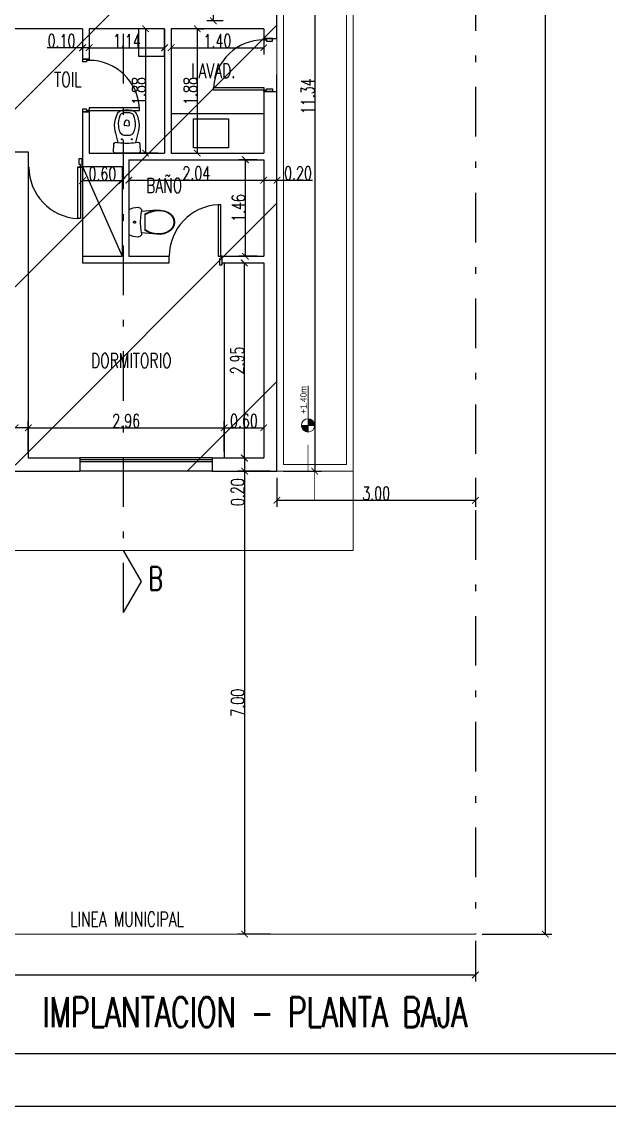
# Model space of a CAD drawing. Header units: millimetres. Extents: x 237 to 802, y 86 to 296.
# Drawn here: x 374.33 to 383.21, y 103.01 to 119.41 of the extents above; entities that cross this region are included whole.
import ezdxf

# ---------------------------------------------------------------- set-up
doc = ezdxf.new("R2010")
doc.units = ezdxf.units.MM
doc.linetypes.add('2040-Superposicion Puentes 20-21-22 con cintas TDC-023-024-025$0$DASHDOT2', pattern=[0.5, 0.25, -0.125, 0, -0.125])
doc.layers.get('Defpoints').update_dxf_attribs({"color": 254})
for name, color, linetype in [('01-MUROS', 6, 'Continuous'), ('02', 1, 'Continuous'), ('02-CARPINTERÍAS', 9, 'Continuous'), ('Baños', 1, 'Continuous'), ('MUROS', 6, 'Continuous'), ('pl', 7, 'Continuous')]:
    doc.layers.add(name, color=color, linetype=linetype)
doc.layers.add('06-SOLADOS', color=9, linetype='Continuous', lineweight=25)
doc.layers.add('cotas', color=154, linetype='Continuous', lineweight=5)
doc.styles.add('GRAL', font='romans.shx', dxfattribs={"width": 0.7})
doc.dimstyles.new('C-100-2', dxfattribs={"dimscale": 0, "dimtxt": 0.2, "dimasz": 0.1, "dimexe": 0.1, "dimexo": 0.1, "dimgap": 0.005, "dimtad": 1, "dimzin": 0, "dimdsep": 46, "dimtxsty": 'GRAL', "dimblk1": 'ARCHTICK', "dimblk2": 'ARCHTICK', "dimsah": 1, "dimcen": 0, "dimclrd": 9, "dimclre": 9, "dimclrt": 1, "dimazin": 0, "dimtfac": 1, "dimtofl": 0, "dimtmove": 0, "dimatfit": 2, "dimldrblk": 'ARCHTICK', "dimfxl": 0, "dimtolj": 1, "dimtzin": 0, "dimarcsym": 0})

# ---------------------------------------------------------------- blocks, each defined once
blk = doc.blocks.new('_ArchTick')
at = {"color": 0, "linetype": 'ByBlock', "const_width": 0.15}
blk.add_lwpolyline([(-0.5, -0.5), (0.5, 0.5)], dxfattribs=at)
blk = doc.blocks.new('*D13')
at = {"color": 9, "lineweight": -2}
for p, q in [((378.188, 112.515), (378.188, 112.075)), ((381.188, 112.515), (381.188, 112.075)), ((378.188, 112.175), (381.188, 112.175))]:
    blk.add_line(p, q, dxfattribs=at)
at = {"layer": 'Defpoints', "color": 0}
for p in [(378.188, 112.615), (381.188, 112.615), (381.188, 112.175)]:
    blk.add_point(p, dxfattribs=at)
at = {"color": 9, "lineweight": -2, "xscale": 0.1, "yscale": 0.1, "zscale": 0.1, "rotation": 180}
blk.add_blockref('_ArchTick', (378.188, 112.175), dxfattribs=at)
at = {"color": 9, "lineweight": -2, "xscale": 0.1, "yscale": 0.1, "zscale": 0.1}
blk.add_blockref('_ArchTick', (381.188, 112.175), dxfattribs=at)
at = {"color": 1, "insert": (379.688, 112.28), "char_height": 0.2, "attachment_point": 5, "style": 'GRAL'}
blk.add_mtext('\\A1;3.00', dxfattribs=at)
blk = doc.blocks.new('*D35')
at = {"color": 9, "lineweight": -2}
for p, q in [((381.288, 152.025), (382.343, 152.025)), ((382.243, 152.025), (382.243, 105.615)), ((381.288, 105.615), (382.343, 105.615))]:
    blk.add_line(p, q, dxfattribs=at)
at = {"layer": 'Defpoints', "color": 0}
for p in [(381.188, 152.025), (381.188, 105.615), (382.243, 105.615)]:
    blk.add_point(p, dxfattribs=at)
at = {"color": 9, "lineweight": -2, "xscale": 0.1, "yscale": 0.1, "zscale": 0.1}
for p, rotation in [((382.243, 152.025), 90), ((382.243, 105.615), 270)]:
    blk.add_blockref('_ArchTick', p, dxfattribs=dict(at, rotation=rotation))
at = {"color": 1, "insert": (382.138, 128.82), "char_height": 0.2, "attachment_point": 5, "rotation": 90, "style": 'GRAL'}
blk.add_mtext('\\A1;46.41', dxfattribs=at)
blk = doc.blocks.new('*D37')
at = {"color": 9, "lineweight": -2}
for p, q in [((366.188, 105.515), (366.188, 104.898)), ((381.188, 105.515), (381.188, 104.898)), ((366.188, 104.998), (381.188, 104.998))]:
    blk.add_line(p, q, dxfattribs=at)
at = {"layer": 'Defpoints', "color": 0}
for p in [(366.188, 105.615), (381.188, 105.615), (381.188, 104.998)]:
    blk.add_point(p, dxfattribs=at)
at = {"color": 9, "lineweight": -2, "xscale": 0.1, "yscale": 0.1, "zscale": 0.1, "rotation": 180}
blk.add_blockref('_ArchTick', (366.188, 104.998), dxfattribs=at)
at = {"color": 9, "lineweight": -2, "xscale": 0.1, "yscale": 0.1, "zscale": 0.1}
blk.add_blockref('_ArchTick', (381.188, 104.998), dxfattribs=at)
at = {"color": 1, "insert": (373.688, 105.103), "char_height": 0.2, "attachment_point": 5, "style": 'GRAL'}
blk.add_mtext('\\A1;15.00', dxfattribs=at)
blk = doc.blocks.new('*D97')
at = {"color": 9, "lineweight": -2}
for p, q in [((378.288, 123.955), (378.859, 123.955)), ((378.759, 123.955), (378.759, 112.615)), ((378.288, 112.615), (378.859, 112.615))]:
    blk.add_line(p, q, dxfattribs=at)
at = {"layer": 'Defpoints', "color": 0}
for p in [(378.188, 123.955), (378.188, 112.615), (378.759, 112.615)]:
    blk.add_point(p, dxfattribs=at)
at = {"color": 9, "lineweight": -2, "xscale": 0.1, "yscale": 0.1, "zscale": 0.1}
for p, rotation in [((378.759, 123.955), 90), ((378.759, 112.615), 270)]:
    blk.add_blockref('_ArchTick', p, dxfattribs=dict(at, rotation=rotation))
at = {"color": 1, "insert": (378.654, 118.285), "char_height": 0.2, "attachment_point": 5, "rotation": 90, "style": 'GRAL'}
blk.add_mtext('\\A1;11.34', dxfattribs=at)
blk = doc.blocks.new('b-inodoro')
at = {"color": 1}
for q in [(-0.036, -0.415), (0.036, -0.415)]:
    blk.add_line((0, -0.414), q, dxfattribs=at)
blk.add_lwpolyline([(-0.172, -0.164, -0.38877), (-0.197, -0.141, -0.019887), (-0.198, -0.126), (-0.2, -0.025), (-0.2, -0.02, -0.414214), (-0.18, 0), (0.18, 0, -0.414214), (0.2, -0.02), (0.2, -0.025), (0.198, -0.126, -0.019887), (0.197, -0.141, -0.38877), (0.172, -0.164), (0.17, -0.164, 0.009225), (0.131, -0.158), (0.155, -0.26, -0.058031), (0.185, -0.42, -0.099768), (0.141, -0.6, -0.155256), (0.095, -0.64, -0.093906), (0, -0.654, -0.093906), (-0.095, -0.64, -0.155256), (-0.141, -0.6, -0.099768), (-0.185, -0.42, -0.058031), (-0.156, -0.26), (-0.131, -0.158)], format="xyb", close=True)
for centre in [(-0.077, -0.21), (0.076, -0.21)]:
    blk.add_circle(centre, 0.0075, dxfattribs=at)
blk.add_arc((0, -1.228), 1.077, 83.0332, 96.9668)
for centre, radius, start, end in [((0.165, -0.44), 0.296, 156.8405, 172.9203), ((-0.034, -0.349), 0.0772, 108.7508, 160.6658), ((-0.01, -0.438), 0.169, 86.6758, 106.6602), ((0.01, -0.438), 0.169, 73.3398, 93.3242), ((0.034, -0.349), 0.0772, 19.3342, 71.2492), ((-0.165, -0.44), 0.296, 7.0797, 23.1595), ((0.223, -0.434), 0.353, 174.9532, 203.9732), ((-0.036, -0.42), 0.00506, 91.9734, 179.8282), ((0.152, -0.421), 0.193, 179.8282, 196.8593), ((0, -0.465), 0.0349, 200.5908, 269.6445), ((0, -0.465), 0.0349, 270.3555, 339.4092), ((-0.152, -0.421), 0.193, 343.1407, 0.1718), ((0.036, -0.42), 0.00506, 0.1718, 88.0266), ((-0.223, -0.434), 0.353, 336.0268, 5.0468), ((-0.07, -0.565), 0.0324, 203.9732, 250.1669), ((0.007, -0.353), 0.258, 250.1669, 268.5519), ((-0.007, -0.353), 0.258, 271.4481, 289.8331), ((0.07, -0.565), 0.0324, 289.8331, 336.0268)]:
    blk.add_arc(centre, radius, start, end, dxfattribs=at)
blk = doc.blocks.new('*D169')
at = {"color": 9, "lineweight": -2}
for p, q in [((375.948, 117.225), (375.948, 116.916)), ((377.988, 117.225), (377.988, 116.916)), ((375.948, 117.016), (377.988, 117.016))]:
    blk.add_line(p, q, dxfattribs=at)
at = {"layer": 'Defpoints', "color": 0}
for p in [(375.948, 117.325), (377.988, 117.325), (377.988, 117.016)]:
    blk.add_point(p, dxfattribs=at)
at = {"color": 9, "lineweight": -2, "xscale": 0.1, "yscale": 0.1, "zscale": 0.1, "rotation": 180}
blk.add_blockref('_ArchTick', (375.948, 117.016), dxfattribs=at)
at = {"color": 9, "lineweight": -2, "xscale": 0.1, "yscale": 0.1, "zscale": 0.1}
blk.add_blockref('_ArchTick', (377.988, 117.016), dxfattribs=at)
at = {"color": 1, "insert": (376.968, 117.121), "char_height": 0.2, "attachment_point": 5, "style": 'GRAL'}
blk.add_mtext('\\A1;2.04', dxfattribs=at)
blk = doc.blocks.new('*D170')
at = {"color": 9, "lineweight": -2}
for p, q in [((377.888, 117.325), (377.61, 117.325)), ((377.71, 115.865), (377.71, 117.325)), ((377.888, 115.865), (377.61, 115.865))]:
    blk.add_line(p, q, dxfattribs=at)
at = {"layer": 'Defpoints', "color": 0}
for p in [(377.71, 117.325), (377.988, 117.325), (377.988, 115.865)]:
    blk.add_point(p, dxfattribs=at)
at = {"color": 9, "lineweight": -2, "xscale": 0.1, "yscale": 0.1, "zscale": 0.1}
for p, rotation in [((377.71, 117.325), 90), ((377.71, 115.865), 270)]:
    blk.add_blockref('_ArchTick', p, dxfattribs=dict(at, rotation=rotation))
at = {"color": 1, "insert": (377.605, 116.595), "char_height": 0.2, "attachment_point": 5, "rotation": 90, "style": 'GRAL'}
blk.add_mtext('\\A1;1.46', dxfattribs=at)
blk = doc.blocks.new('*D171')
at = {"color": 9, "lineweight": -2}
for p, q in [((377.988, 117.016), (378.188, 117.016)), ((378.188, 117.016), (378.725, 117.016))]:
    blk.add_line(p, q, dxfattribs=at)
at = {"layer": 'Defpoints', "color": 0}
for p in [(377.988, 117.016), (378.188, 117.016), (378.188, 117.016)]:
    blk.add_point(p, dxfattribs=at)
at = {"color": 9, "lineweight": -2, "xscale": 0.1, "yscale": 0.1, "zscale": 0.1, "rotation": 180}
blk.add_blockref('_ArchTick', (377.988, 117.016), dxfattribs=at)
at = {"color": 9, "lineweight": -2, "xscale": 0.1, "yscale": 0.1, "zscale": 0.1}
blk.add_blockref('_ArchTick', (378.188, 117.016), dxfattribs=at)
at = {"color": 1, "insert": (378.506, 117.121), "char_height": 0.2, "attachment_point": 5, "style": 'GRAL'}
blk.add_mtext('\\A1;0.20', dxfattribs=at)
blk = doc.blocks.new('*D172')
at = {"color": 9, "lineweight": -2}
for p, q in [((375.848, 117.008), (375.248, 117.008)), ((375.248, 116.916), (375.248, 116.908)), ((375.848, 116.916), (375.848, 116.908))]:
    blk.add_line(p, q, dxfattribs=at)
at = {"layer": 'Defpoints', "color": 0}
for p in [(375.248, 117.016), (375.248, 117.008), (375.848, 117.016)]:
    blk.add_point(p, dxfattribs=at)
at = {"color": 9, "lineweight": -2, "xscale": 0.1, "yscale": 0.1, "zscale": 0.1, "rotation": 180}
blk.add_blockref('_ArchTick', (375.248, 117.008), dxfattribs=at)
at = {"color": 9, "lineweight": -2, "xscale": 0.1, "yscale": 0.1, "zscale": 0.1}
blk.add_blockref('_ArchTick', (375.848, 117.008), dxfattribs=at)
at = {"color": 1, "insert": (375.548, 117.113), "char_height": 0.2, "attachment_point": 5, "style": 'GRAL'}
blk.add_mtext('\\A1;0.60', dxfattribs=at)
blk = doc.blocks.new('*D177')
at = {"color": 9, "lineweight": -2}
for p, q in [((374.428, 112.915), (374.428, 113.372)), ((377.388, 112.915), (377.388, 113.372)), ((374.428, 113.272), (377.388, 113.272))]:
    blk.add_line(p, q, dxfattribs=at)
at = {"layer": 'Defpoints', "color": 0}
for p in [(377.388, 113.272), (374.428, 112.815), (377.388, 112.815)]:
    blk.add_point(p, dxfattribs=at)
at = {"color": 9, "lineweight": -2, "xscale": 0.1, "yscale": 0.1, "zscale": 0.1, "rotation": 180}
blk.add_blockref('_ArchTick', (374.428, 113.272), dxfattribs=at)
at = {"color": 9, "lineweight": -2, "xscale": 0.1, "yscale": 0.1, "zscale": 0.1}
blk.add_blockref('_ArchTick', (377.388, 113.272), dxfattribs=at)
at = {"color": 1, "insert": (375.908, 113.377), "char_height": 0.2, "attachment_point": 5, "style": 'GRAL'}
blk.add_mtext('\\A1;2.96', dxfattribs=at)
blk = doc.blocks.new('*D178')
at = {"color": 9, "lineweight": -2}
for p, q in [((374.228, 113.272), (373.691, 113.272)), ((374.428, 113.272), (374.228, 113.272))]:
    blk.add_line(p, q, dxfattribs=at)
at = {"layer": 'Defpoints', "color": 0}
for p in [(374.228, 113.272), (374.228, 113.272), (374.428, 113.272)]:
    blk.add_point(p, dxfattribs=at)
at = {"color": 9, "lineweight": -2, "xscale": 0.1, "yscale": 0.1, "zscale": 0.1, "rotation": 180}
blk.add_blockref('_ArchTick', (374.228, 113.272), dxfattribs=at)
at = {"color": 9, "lineweight": -2, "xscale": 0.1, "yscale": 0.1, "zscale": 0.1}
blk.add_blockref('_ArchTick', (374.428, 113.272), dxfattribs=at)
at = {"color": 1, "insert": (373.91, 113.377), "char_height": 0.2, "attachment_point": 5, "style": 'GRAL'}
blk.add_mtext('\\A1;0.20', dxfattribs=at)
blk = doc.blocks.new('*D179')
at = {"color": 9, "lineweight": -2}
blk.add_line((377.388, 113.272), (377.988, 113.272), dxfattribs=at)
at = {"layer": 'Defpoints', "color": 0}
for p in [(377.388, 113.272), (377.988, 113.272), (377.988, 113.272)]:
    blk.add_point(p, dxfattribs=at)
at = {"color": 9, "lineweight": -2, "xscale": 0.1, "yscale": 0.1, "zscale": 0.1, "rotation": 180}
blk.add_blockref('_ArchTick', (377.388, 113.272), dxfattribs=at)
at = {"color": 9, "lineweight": -2, "xscale": 0.1, "yscale": 0.1, "zscale": 0.1}
blk.add_blockref('_ArchTick', (377.988, 113.272), dxfattribs=at)
at = {"color": 1, "insert": (377.688, 113.377), "char_height": 0.2, "attachment_point": 5, "style": 'GRAL'}
blk.add_mtext('\\A1;0.60', dxfattribs=at)
blk = doc.blocks.new('*D180')
at = {"color": 9, "lineweight": -2}
for p, q in [((377.667, 115.765), (377.792, 115.765)), ((377.692, 115.765), (377.692, 112.815)), ((377.667, 112.815), (377.792, 112.815))]:
    blk.add_line(p, q, dxfattribs=at)
at = {"layer": 'Defpoints', "color": 0}
for p in [(377.567, 115.765), (377.567, 112.815), (377.692, 112.815)]:
    blk.add_point(p, dxfattribs=at)
at = {"color": 9, "lineweight": -2, "xscale": 0.1, "yscale": 0.1, "zscale": 0.1}
for p, rotation in [((377.692, 115.765), 90), ((377.692, 112.815), 270)]:
    blk.add_blockref('_ArchTick', p, dxfattribs=dict(at, rotation=rotation))
at = {"color": 1, "insert": (377.587, 114.29), "char_height": 0.2, "attachment_point": 5, "rotation": 90, "style": 'GRAL'}
blk.add_mtext('\\A1;2.95', dxfattribs=at)
blk = doc.blocks.new('*D181')
at = {"color": 9, "lineweight": -2}
for p, q in [((377.698, 112.815), (377.698, 112.615)), ((377.792, 112.815), (377.798, 112.815)), ((377.698, 112.615), (377.698, 112.079))]:
    blk.add_line(p, q, dxfattribs=at)
at = {"layer": 'Defpoints', "color": 0}
for p in [(377.692, 112.815), (377.698, 112.615), (377.698, 112.615)]:
    blk.add_point(p, dxfattribs=at)
at = {"color": 9, "lineweight": -2, "xscale": 0.1, "yscale": 0.1, "zscale": 0.1}
for p, rotation in [((377.698, 112.815), 90), ((377.698, 112.615), 270)]:
    blk.add_blockref('_ArchTick', p, dxfattribs=dict(at, rotation=rotation))
at = {"color": 1, "insert": (377.593, 112.297), "char_height": 0.2, "attachment_point": 5, "rotation": 90, "style": 'GRAL'}
blk.add_mtext('\\A1;0.20', dxfattribs=at)
blk = doc.blocks.new('*D183')
at = {"color": 9, "lineweight": -2}
for p, q in [((377.376, 123.755), (377.125, 123.755)), ((377.225, 123.755), (377.225, 119.425)), ((377.376, 119.425), (377.125, 119.425))]:
    blk.add_line(p, q, dxfattribs=at)
at = {"layer": 'Defpoints', "color": 0}
for p in [(377.476, 123.755), (377.225, 119.425), (377.476, 119.425)]:
    blk.add_point(p, dxfattribs=at)
at = {"color": 9, "lineweight": -2, "xscale": 0.1, "yscale": 0.1, "zscale": 0.1}
for p, rotation in [((377.225, 123.755), 90), ((377.225, 119.425), 270)]:
    blk.add_blockref('_ArchTick', p, dxfattribs=dict(at, rotation=rotation))
at = {"color": 1, "insert": (377.12, 121.59), "char_height": 0.2, "attachment_point": 5, "rotation": 90, "style": 'GRAL'}
blk.add_mtext('\\A1;4.33', dxfattribs=at)
blk = doc.blocks.new('*D187')
at = {"color": 9, "lineweight": -2}
for p, q in [((376.388, 119.305), (376.101, 119.305)), ((376.201, 119.305), (376.201, 117.425)), ((376.388, 117.425), (376.101, 117.425))]:
    blk.add_line(p, q, dxfattribs=at)
at = {"layer": 'Defpoints', "color": 0}
for p in [(376.488, 119.305), (376.201, 117.425), (376.488, 117.425)]:
    blk.add_point(p, dxfattribs=at)
at = {"color": 9, "lineweight": -2, "xscale": 0.1, "yscale": 0.1, "zscale": 0.1}
for p, rotation in [((376.201, 119.305), 90), ((376.201, 117.425), 270)]:
    blk.add_blockref('_ArchTick', p, dxfattribs=dict(at, rotation=rotation))
at = {"color": 1, "insert": (376.096, 118.365), "char_height": 0.2, "attachment_point": 5, "rotation": 90, "style": 'GRAL'}
blk.add_mtext('\\A1;1.88', dxfattribs=at)
blk = doc.blocks.new('*D188')
at = {"color": 9, "lineweight": -2}
for p, q in [((375.348, 119.205), (375.348, 118.918)), ((376.488, 119.205), (376.488, 118.918)), ((375.348, 119.018), (376.488, 119.018))]:
    blk.add_line(p, q, dxfattribs=at)
at = {"layer": 'Defpoints', "color": 0}
for p in [(375.348, 119.305), (376.488, 119.305), (376.488, 119.018)]:
    blk.add_point(p, dxfattribs=at)
at = {"color": 9, "lineweight": -2, "xscale": 0.1, "yscale": 0.1, "zscale": 0.1, "rotation": 180}
blk.add_blockref('_ArchTick', (375.348, 119.018), dxfattribs=at)
at = {"color": 9, "lineweight": -2, "xscale": 0.1, "yscale": 0.1, "zscale": 0.1}
blk.add_blockref('_ArchTick', (376.488, 119.018), dxfattribs=at)
at = {"color": 1, "insert": (375.918, 119.123), "char_height": 0.2, "attachment_point": 5, "style": 'GRAL'}
blk.add_mtext('\\A1;1.14', dxfattribs=at)
blk = doc.blocks.new('*D189')
at = {"color": 9, "lineweight": -2}
for p, q in [((376.588, 119.205), (376.588, 118.918)), ((377.988, 119.205), (377.988, 118.918)), ((376.588, 119.018), (377.988, 119.018))]:
    blk.add_line(p, q, dxfattribs=at)
at = {"layer": 'Defpoints', "color": 0}
for p in [(376.588, 119.305), (377.988, 119.305), (377.988, 119.018)]:
    blk.add_point(p, dxfattribs=at)
at = {"color": 9, "lineweight": -2, "xscale": 0.1, "yscale": 0.1, "zscale": 0.1, "rotation": 180}
blk.add_blockref('_ArchTick', (376.588, 119.018), dxfattribs=at)
at = {"color": 9, "lineweight": -2, "xscale": 0.1, "yscale": 0.1, "zscale": 0.1}
blk.add_blockref('_ArchTick', (377.988, 119.018), dxfattribs=at)
at = {"color": 1, "insert": (377.288, 119.123), "char_height": 0.2, "attachment_point": 5, "style": 'GRAL'}
blk.add_mtext('\\A1;1.40', dxfattribs=at)
blk = doc.blocks.new('*D190')
at = {"color": 9, "lineweight": -2}
for p, q in [((376.982, 119.305), (376.982, 117.425)), ((376.989, 119.305), (377.082, 119.305)), ((376.989, 117.425), (377.082, 117.425))]:
    blk.add_line(p, q, dxfattribs=at)
at = {"layer": 'Defpoints', "color": 0}
for p in [(376.889, 119.305), (376.889, 117.425), (376.982, 117.425)]:
    blk.add_point(p, dxfattribs=at)
at = {"color": 9, "lineweight": -2, "xscale": 0.1, "yscale": 0.1, "zscale": 0.1}
for p, rotation in [((376.982, 119.305), 90), ((376.982, 117.425), 270)]:
    blk.add_blockref('_ArchTick', p, dxfattribs=dict(at, rotation=rotation))
at = {"color": 1, "insert": (376.877, 118.365), "char_height": 0.2, "attachment_point": 5, "rotation": 90, "style": 'GRAL'}
blk.add_mtext('\\A1;1.88', dxfattribs=at)
blk = doc.blocks.new('*D191')
at = {"color": 9, "lineweight": -2}
for p, q in [((375.248, 119.018), (374.711, 119.018)), ((375.348, 119.018), (375.248, 119.018))]:
    blk.add_line(p, q, dxfattribs=at)
at = {"layer": 'Defpoints', "color": 0}
for p in [(375.248, 119.018), (375.248, 119.018), (375.348, 119.018)]:
    blk.add_point(p, dxfattribs=at)
at = {"color": 9, "lineweight": -2, "xscale": 0.1, "yscale": 0.1, "zscale": 0.1, "rotation": 180}
blk.add_blockref('_ArchTick', (375.248, 119.018), dxfattribs=at)
at = {"color": 9, "lineweight": -2, "xscale": 0.1, "yscale": 0.1, "zscale": 0.1}
blk.add_blockref('_ArchTick', (375.348, 119.018), dxfattribs=at)
at = {"color": 1, "insert": (374.93, 119.123), "char_height": 0.2, "attachment_point": 5, "style": 'GRAL'}
blk.add_mtext('\\A1;0.10', dxfattribs=at)
blk = doc.blocks.new('*D205')
at = {"color": 9, "lineweight": -2}
for p, q in [((378.088, 112.615), (377.598, 112.615)), ((377.698, 112.615), (377.698, 105.615)), ((378.088, 105.615), (377.598, 105.615))]:
    blk.add_line(p, q, dxfattribs=at)
at = {"layer": 'Defpoints', "color": 0}
for p in [(378.188, 112.615), (377.698, 105.615), (378.188, 105.615)]:
    blk.add_point(p, dxfattribs=at)
at = {"color": 9, "lineweight": -2, "xscale": 0.1, "yscale": 0.1, "zscale": 0.1}
for p, rotation in [((377.698, 112.615), 90), ((377.698, 105.615), 270)]:
    blk.add_blockref('_ArchTick', p, dxfattribs=dict(at, rotation=rotation))
at = {"color": 1, "insert": (377.593, 109.115), "char_height": 0.2, "attachment_point": 5, "rotation": 90, "style": 'GRAL'}
blk.add_mtext('\\A1;7.00', dxfattribs=at)

msp = doc.modelspace()

# ---------------------------------------------------------------- hatches: boundary and pattern name
h = msp.add_hatch()
h.set_pattern_fill('ANSI31', color=9, scale=0.6)
h.set_pattern_definition([(45, (2e-12, -2.89), (-1.347038, 1.347038), [])])
h.paths.add_polyline_path([(364.1879, 123.9553), (371.1379, 123.9553), (371.1379, 123.3253), (374.0879, 123.3253), (374.0879, 123.9553), (378.1879, 123.9553), (378.1879, 112.6153), (374.2279, 112.6153), (374.2279, 117.2253), (371.4179, 117.2253), (371.4179, 114.3353), (368.8179, 114.3353), (368.8179, 115.8253), (364.1879, 115.8253)])
at = {"layer": 'cotas'}
h = msp.add_hatch(color=256, dxfattribs=at)
h.dxf.hatch_style = 1
h.paths.add_polyline_path([(378.5568, 113.3074, 0.4142136), (378.6568, 113.2074), (378.6568, 113.3074)])
h.paths.add_polyline_path([(378.6568, 113.3074), (378.7568, 113.3074, 0.4142136), (378.6568, 113.4074)])

# ---------------------------------------------------------------- linework, layer by layer
at = {"color": 7, "linetype": '2040-Superposicion Puentes 20-21-22 con cintas TDC-023-024-025$0$DASHDOT2', "ltscale": 3}
for p, q in [((381.1879, 152.0253), (381.1879, 105.6153)), ((375.8685, 110.4776), (375.8685, 134.4091))]:
    msp.add_line(p, q, dxfattribs=at)
at = {"color": 9}
for p, q in [((375.2162, 117.2148), (375.1762, 117.2148)), ((375.2479, 117.2247), (375.8479, 115.8653)), ((375.2479, 115.8653), (375.2479, 115.7653))]:
    msp.add_line(p, q, dxfattribs=at)
at = {"color": 1, "linetype": 'Continuous'}
for p, q in [((375.9479, 116.5734), (375.9479, 116.187)), ((376.3651, 116.5633), (376.1404, 116.5401)), ((376.1928, 116.2554), (376.1928, 116.5051)), ((376.0184, 116.3802), (376.0187, 116.3829)), ((376.0187, 116.3775), (376.0184, 116.3802)), ((376.0187, 116.3829), (376.0194, 116.3855)), ((376.0194, 116.3749), (376.0187, 116.3775)), ((376.0194, 116.3855), (376.0206, 116.388)), ((376.0206, 116.3725), (376.0194, 116.3749)), ((376.0206, 116.388), (376.0222, 116.3902)), ((376.0222, 116.3702), (376.0206, 116.3725)), ((376.0222, 116.3902), (376.0242, 116.3921)), ((376.0242, 116.3683), (376.0222, 116.3702)), ((376.0242, 116.3921), (376.0265, 116.3937)), ((376.0265, 116.3668), (376.0242, 116.3683)), ((376.0265, 116.3937), (376.029, 116.3948)), ((376.029, 116.3656), (376.0265, 116.3668)), ((376.029, 116.3948), (376.0317, 116.3955)), ((376.0317, 116.3649), (376.029, 116.3656)), ((376.0317, 116.3955), (376.0345, 116.3958)), ((376.0345, 116.3647), (376.0317, 116.3649)), ((376.0345, 116.3958), (376.0373, 116.3955)), ((376.0373, 116.3649), (376.0345, 116.3647)), ((376.0373, 116.3955), (376.04, 116.3948)), ((376.04, 116.3656), (376.0373, 116.3649)), ((376.04, 116.3948), (376.0425, 116.3937)), ((376.0425, 116.3668), (376.04, 116.3656)), ((376.0425, 116.3937), (376.0448, 116.3921)), ((376.0448, 116.3683), (376.0425, 116.3668)), ((376.0448, 116.3921), (376.0468, 116.3902)), ((376.0468, 116.3702), (376.0448, 116.3683)), ((376.0468, 116.3902), (376.0484, 116.388)), ((376.0484, 116.3725), (376.0468, 116.3702)), ((376.0484, 116.388), (376.0496, 116.3855)), ((376.0496, 116.3749), (376.0484, 116.3725)), ((376.0496, 116.3855), (376.0503, 116.3829)), ((376.0503, 116.3775), (376.0496, 116.3749)), ((376.0503, 116.3829), (376.0506, 116.3802)), ((376.0506, 116.3802), (376.0503, 116.3775)), ((376.3651, 116.1971), (376.1404, 116.2204))]:
    msp.add_line(p, q, dxfattribs=at)
at = {"color": 9}
for points in [[(376.4879, 119.3053), (376.0956, 119.3053), (376.0956, 118.8901), (376.4879, 118.8901)], [(376.9265, 117.9417), (377.4561, 117.9417), (377.4561, 117.5049), (376.9265, 117.5049)]]:
    msp.add_lwpolyline(points, close=True, dxfattribs=at)
at = {"color": 1, "linetype": 'Continuous'}
for points in [[(375.9479, 116.5734), (376.0147, 116.5972), (376.0853, 116.6052)], [(376.0853, 116.6052), (376.1166, 116.596), (376.1373, 116.5715), (376.1404, 116.5401)], [(376.1238, 116.3802), (376.128, 116.4605), (376.1404, 116.5401)], [(376.1928, 116.5051), (376.2469, 116.533), (376.3048, 116.5525), (376.3651, 116.5633)], [(376.1928, 116.4953), (376.247, 116.524), (376.3052, 116.5441), (376.366, 116.5551)], [(376.3651, 116.5633), (376.4249, 116.564), (376.4839, 116.5539), (376.5398, 116.5331)], [(376.366, 116.5551), (376.4242, 116.5558), (376.4816, 116.5459), (376.536, 116.5258)], [(376.536, 116.5258), (376.5744, 116.5004), (376.6041, 116.4659), (376.6229, 116.4248), (376.6293, 116.3802)], [(376.5398, 116.5331), (376.5801, 116.5065), (376.6113, 116.4702), (376.6311, 116.427), (376.6379, 116.3802)], [(376.1404, 116.2204), (376.128, 116.2999), (376.1238, 116.3802)], [(376.6293, 116.3802), (376.6229, 116.3357), (376.6041, 116.2946), (376.5744, 116.26), (376.536, 116.2347)], [(376.6379, 116.3802), (376.6311, 116.3334), (376.6113, 116.2903), (376.5801, 116.2539), (376.5398, 116.2273)], [(376.6379, 116.3802), (376.6311, 116.3334), (376.6113, 116.2903), (376.5801, 116.2539), (376.5398, 116.2273)], [(376.0853, 116.1552), (376.0147, 116.1633), (375.9479, 116.187)], [(376.1404, 116.2204), (376.1373, 116.1889), (376.1166, 116.1644), (376.0853, 116.1552)], [(376.366, 116.2053), (376.3052, 116.2163), (376.247, 116.2365), (376.1928, 116.2652)], [(376.3651, 116.1971), (376.3048, 116.2079), (376.2469, 116.2275), (376.1928, 116.2554)], [(376.5398, 116.2273), (376.4839, 116.2066), (376.4249, 116.1964), (376.3651, 116.1971)], [(376.536, 116.2347), (376.4816, 116.2145), (376.4242, 116.2046), (376.366, 116.2053)]]:
    msp.add_lwpolyline(points, dxfattribs=at)
at = {"layer": '01-MUROS'}
for p, q in [((375.2479, 119.3053), (374.0979, 119.3053)), ((375.2479, 119.3053), (375.2479, 118.8073)), ((375.3479, 119.3053), (375.3479, 118.8273)), ((376.4879, 119.3053), (375.3479, 119.3053)), ((376.4879, 119.3053), (376.4879, 117.4253)), ((377.9879, 119.3053), (376.5879, 119.3053)), ((376.5879, 119.3053), (376.5879, 117.4253)), ((377.9879, 119.3053), (377.9879, 119.1369)), ((377.9879, 119.1569), (378.1879, 119.1569)), ((375.3479, 118.8473), (375.2479, 118.8473)), ((377.9879, 118.4169), (377.9879, 117.4253)), ((377.9879, 118.3569), (378.1879, 118.3569)), ((375.3479, 118.1073), (375.3479, 117.4253)), ((375.2479, 118.0873), (375.2479, 117.2247)), ((375.3479, 118.0473), (375.2479, 118.0473)), ((376.5879, 118.0253), (377.9879, 118.0253)), ((373.5379, 117.4453), (374.4279, 117.4453)), ((374.4279, 117.4453), (374.4279, 112.8153)), ((375.3479, 117.4253), (376.4879, 117.4253)), ((375.9479, 117.3253), (375.9479, 115.8653)), ((375.9479, 117.3253), (377.9879, 117.3253)), ((376.5879, 117.4253), (377.9879, 117.4253)), ((377.9879, 117.3253), (377.9879, 115.8653)), ((375.1762, 117.2148), (375.2479, 117.2148)), ((375.2479, 117.2247), (375.8479, 117.2247)), ((375.8479, 117.2247), (375.8479, 115.8653)), ((375.2479, 115.8653), (375.8479, 115.8653)), ((375.9479, 115.8653), (376.5585, 115.8653)), ((376.5585, 115.7653), (376.5585, 115.8653)), ((377.2985, 115.8653), (377.9879, 115.8653)), ((377.3585, 115.7353), (377.3585, 115.8653)), ((375.2479, 115.7653), (376.5585, 115.7653)), ((377.3585, 115.7653), (377.9879, 115.7653)), ((377.9879, 115.7653), (377.9879, 112.8153)), ((374.4279, 112.8153), (375.2079, 112.8153)), ((375.2079, 112.8153), (375.2079, 112.6153)), ((377.2079, 112.8153), (377.9879, 112.8153)), ((377.2079, 112.8153), (377.2079, 112.6153)), ((374.2279, 112.6153), (375.2079, 112.6153)), ((377.2079, 112.6153), (378.1879, 112.6153))]:
    msp.add_line(p, q, dxfattribs=at)
at = {"layer": '01-MUROS', "color": 1}
for p, q in [((375.2479, 117.2253), (375.2479, 115.8653)), ((377.3879, 115.7653), (377.3879, 112.8153))]:
    msp.add_line(p, q, dxfattribs=at)
at = {"layer": '01-MUROS'}
for points in [[(378.1879, 119.1569), (378.1879, 120.8583)], [(378.1879, 112.6153), (378.1879, 118.6153)]]:
    msp.add_lwpolyline(points, dxfattribs=at)
at = {"layer": '01-MUROS', "const_width": 0.01}
msp.add_lwpolyline([(378.7568, 112.1748), (378.7568, 112.6153), (378.6568, 112.6153), (378.6568, 113.0163)], dxfattribs=at)
at = {"layer": '02-CARPINTERÍAS'}
for p, q in [((377.2079, 112.8153), (375.2079, 112.8153)), ((377.2079, 112.7853), (375.2079, 112.7853)), ((377.2079, 112.7553), (375.2079, 112.7553)), ((377.2079, 112.6153), (375.2079, 112.6153))]:
    msp.add_line(p, q, dxfattribs=at)
for points in [[(378.0279, 119.1169), (378.1179, 119.1169), (378.1179, 119.1569), (377.9879, 119.1569), (377.9879, 119.1369), (378.0279, 119.1369)], [(377.2279, 118.3769), (377.2279, 118.4169), (377.9879, 118.4169), (377.9879, 118.3769)], [(378.0279, 118.3969), (378.1179, 118.3969), (378.1179, 118.3569), (377.9879, 118.3569), (377.9879, 118.3769), (378.0279, 118.3769)], [(376.1079, 118.0673), (376.1079, 118.1073), (375.3479, 118.1073), (375.3479, 118.0673)], [(375.1962, 117.2548), (375.1962, 117.3448), (375.2362, 117.3448), (375.2362, 117.2148), (375.2162, 117.2148), (375.2162, 117.2548)], [(377.3385, 116.6453), (377.2985, 116.6453), (377.2985, 115.8653), (377.3385, 115.8653)], [(377.3185, 115.8253), (377.3185, 115.7353), (377.3585, 115.7353), (377.3585, 115.8653), (377.3385, 115.8653), (377.3385, 115.8253)]]:
    msp.add_lwpolyline(points, close=True, dxfattribs=at)
for points in [[(375.2479, 118.8473), (375.3479, 118.8473), (375.3479, 118.8273), (375.3079, 118.8273), (375.3079, 118.8073), (375.2479, 118.8073)], [(375.2479, 118.0473), (375.3479, 118.0473), (375.3479, 118.0673), (375.3079, 118.0673), (375.3079, 118.0873), (375.2479, 118.0873)], [(375.2162, 117.2148), (375.2162, 117.2148), (375.2162, 116.4348), (375.1762, 116.4348), (375.1762, 117.2148)]]:
    msp.add_lwpolyline(points, dxfattribs=at)
for centre, radius, start, end in [((377.9879, 118.3769), 0.76, 90, 176.98304), ((375.3479, 118.0673), 0.76, 3.01696, 90), ((375.2162, 117.2148), 0.78, 180, 267.06047), ((377.3385, 115.8653), 0.78, 92.93953, 180)]:
    msp.add_arc(centre, radius, start, end, dxfattribs=at)
at = {"layer": '06-SOLADOS', "lineweight": 9}
msp.add_line((378.1879, 119.1569), (378.1879, 118.3569), dxfattribs=at)
at = {"layer": '06-SOLADOS', "lineweight": 5}
for p in [(379.3379, 112.6153), (379.3379, 112.6153), (374.2279, 111.4153)]:
    msp.add_line(p, (379.3379, 111.4153), dxfattribs=at)
at = {"layer": '06-SOLADOS', "color": 7, "lineweight": 5}
msp.add_line((381.1879, 105.6153), (365.9879, 105.6153), dxfattribs=at)
at = {"layer": '06-SOLADOS', "lineweight": 9}
msp.add_lwpolyline([(378.1879, 112.6153), (379.3379, 112.6153), (379.3379, 133.5281)], dxfattribs=at)
msp.add_lwpolyline([(379.2379, 112.7153), (378.2879, 112.7153), (378.2879, 133.4281), (379.2379, 133.4281)], close=True, dxfattribs=at)
at = {"layer": 'cotas'}
for p, q in [((378.6568, 113.2074), (378.6568, 113.9074)), ((378.5568, 113.3074), (378.7568, 113.3074))]:
    msp.add_line(p, q, dxfattribs=at)
msp.add_circle((378.6568, 113.3074), 0.1, dxfattribs=at)
at = {"layer": 'MUROS', "color": 1}
for p, q in [((376.1418, 110.9452), (375.8685, 111.4153)), ((375.8685, 110.4776), (376.1418, 110.9452))]:
    msp.add_line(p, q, dxfattribs=at)
at = {"layer": 'pl'}
for p, q in [((355.8846, 103.8111), (442.8846, 103.8111)), ((352.8846, 103.0111), (443.6846, 103.0111))]:
    msp.add_line(p, q, dxfattribs=at)

# ---------------------------------------------------------------- block references
at = {"layer": 'Baños', "rotation": 180}
msp.add_blockref('b-inodoro', (375.9179, 117.4253), dxfattribs=at)

# ---------------------------------------------------------------- texts
at = {"layer": '02', "style": 'GRAL', "width": 0.7}
for s, p in [('LAVAD.', (376.8879, 118.5606)), ('TOIL', (374.8188, 118.4274)), ('BAÑO', (376.2085, 116.8253)), ('DORMITORIO', (375.3747, 114.1775)), ('LINEA MUNICIPAL', (375.0586, 105.7301))]:
    msp.add_text(s, height=0.22, dxfattribs=at).set_placement(p)
at = {"layer": '02', "color": 7, "style": 'GRAL', "width": 0.7}
for s, height, p in [('B', 0.35, (376.2432, 110.8168)), ('IMPLANTACION - PLANTA BAJA', 0.45, (374.6418, 104.209))]:
    msp.add_text(s, height=height, dxfattribs=at).set_placement(p)
at = {"layer": 'cotas', "insert": (378.5411, 113.4824), "char_height": 0.09375, "attachment_point": 1, "rotation": 90}
msp.add_mtext_dynamic_manual_height_columns('+1.40m', width=1.470858, gutter_width=12.5, heights=[0], dxfattribs=at)

# ---------------------------------------------------------------- dimensions: what is measured, and where the dimension line sits
at = {"color": 9}
for base, p1, p2, picture, middle in [((382.2426, 105.6153), (381.1879, 152.0253), (381.1879, 105.6153), '*D35', (382.1376, 128.8203)), ((378.759, 112.6153), (378.1879, 123.9553), (378.1879, 112.6153), '*D97', (378.654, 118.2853)), ((377.2252, 119.4253), (377.4765, 123.7553), (377.4765, 119.4253), '*D183', (377.1202, 121.5903)), ((376.2007, 117.4253), (376.4879, 119.3053), (376.4879, 117.4253), '*D187', (376.0957, 118.3653)), ((376.982, 117.4253), (376.8886, 119.3053), (376.8886, 117.4253), '*D190', (376.877, 118.3653)), ((377.7105, 117.3253), (377.9879, 115.8653), (377.9879, 117.3253), '*D170', (377.6055, 116.5953)), ((377.6919, 112.8153), (377.5666, 115.7653), (377.5666, 112.8153), '*D180', (377.5869, 114.2903)), ((377.6979, 112.6153), (377.6919, 112.8153), (377.6979, 112.6153), '*D181', (377.5929, 112.297)), ((377.6979, 105.6153), (378.1879, 112.6153), (378.1879, 105.6153), '*D205', (377.5929, 109.1153))]:
    dim = msp.add_linear_dim(base=base, p1=p1, p2=p2, angle=90, dimstyle='C-100-2', override={"dimscale": 1}, dxfattribs=at)
    dim.commit()
    dim.dimension.update_dxf_attribs({"geometry": picture, "text_midpoint": middle})
for base, p1, p2, picture, middle in [((375.2479, 119.018), (375.3479, 119.018), (375.2479, 119.018), '*D191', (374.9295, 119.123)), ((376.4879, 119.018), (375.3479, 119.3053), (376.4879, 119.3053), '*D188', (375.9179, 119.123)), ((377.9879, 119.018), (376.5879, 119.3053), (377.9879, 119.3053), '*D189', (377.2879, 119.123)), ((377.9879, 117.016), (375.9479, 117.3253), (377.9879, 117.3253), '*D169', (376.9679, 117.121)), ((375.2479, 117.0076), (375.8479, 117.016), (375.2479, 117.016), '*D172', (375.5479, 117.1126)), ((378.1879, 117.016), (377.9879, 117.016), (378.1879, 117.016), '*D171', (378.5062, 117.121)), ((374.2279, 113.272), (374.4279, 113.272), (374.2279, 113.272), '*D178', (373.9095, 113.377)), ((377.3879, 113.272), (374.4279, 112.8153), (377.3879, 112.8153), '*D177', (375.9079, 113.377)), ((377.9879, 113.272), (377.3879, 113.272), (377.9879, 113.272), '*D179', (377.6879, 113.377)), ((381.1879, 104.9979), (366.1879, 105.6153), (381.1879, 105.6153), '*D37', (373.6879, 105.1029))]:
    dim = msp.add_linear_dim(base=base, p1=p1, p2=p2, dimstyle='C-100-2', override={"dimscale": 1}, dxfattribs=at)
    dim.commit()
    dim.dimension.update_dxf_attribs({"geometry": picture, "text_midpoint": middle})
dim = msp.add_linear_dim(base=(381.1879, 112.1746), p1=(378.1879, 112.6153), p2=(381.1879, 112.6153), dimstyle='C-100-2', override={"dimscale": 1})
dim.commit()
dim.dimension.update_dxf_attribs({"geometry": '*D13', "text_midpoint": (379.6879, 112.2796)})

doc.saveas('drawing.dxf')
